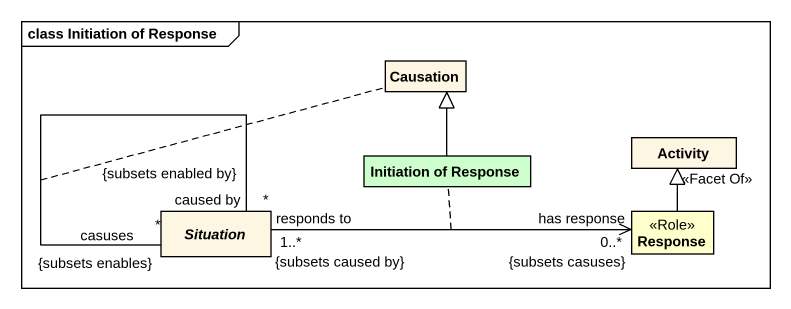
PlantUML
@startuml
mainframe class Initiation of Response
hide circle
hide empty members
class Causation
class Activity
class "Initiation of Response" as Initiation_of_Response #CCFFCC
abstract class Situation
class Response <<Role>> #FFFFCC
Initiation_of_Response -up-|> Causation
Situation "casuses\n*\n{subsets enables}" -- "caused by\n*\n{subsets enabled by}" Situation
(Situation, Situation) .. Causation
Situation "responds to\n1..*\n{subsets caused by}" -right-> "has response\n0..*\n{subsets casuses}" Response
(Situation, Response) .. Initiation_of_Response
Response -up-|> Activity : <<Facet Of>>
@enduml
